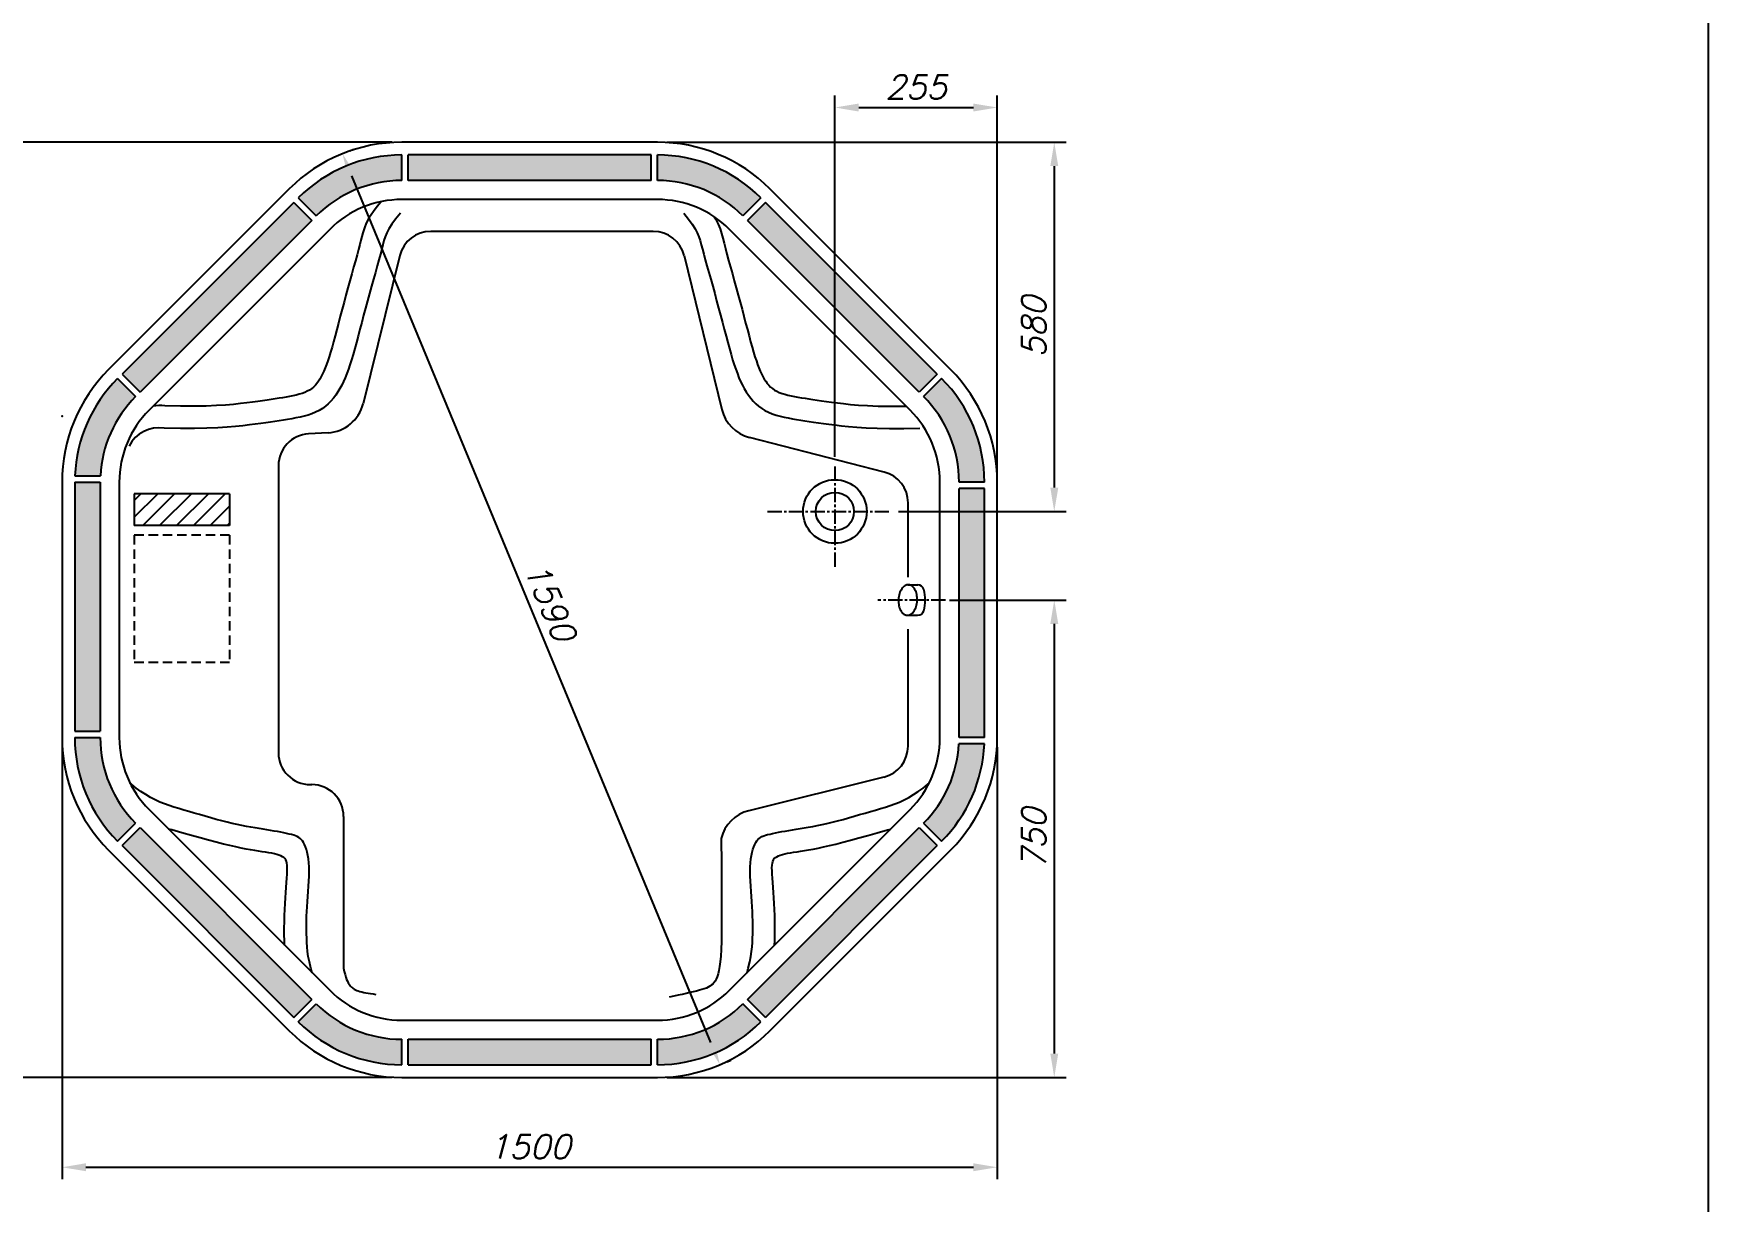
# Model space of a CAD drawing. Extents: x -6357 to -2157, y -7646 to -1706.
# Drawn here: x -4888 to -2257, y -5975 to -4140 of the extents above; entities that cross this region are included whole.
import ezdxf

# ---------------------------------------------------------------- set-up
doc = ezdxf.new("R2010")
doc.units = 0
doc.header["$LTSCALE"] = 30
doc.header["$MEASUREMENT"] = 0
doc.linetypes.add('CENTER2', pattern=[1.125, 0.75, -0.125, 0.125, -0.125])
doc.linetypes.add('DASHED', pattern=[0.75, 0.5, -0.25])
doc.layers.get('DEFPOINTS').update_dxf_attribs({"linetype": 'CONTINUOUS'})
for name, color, linetype in [('CENTRO', 1, 'CENTER2'), ('ESTREITA', 1, 'CONTINUOUS'), ('LARGA', 7, 'CONTINUOUS'), ('RAHMEN07', 5, 'CONTINUOUS'), ('TRACEJADA', 3, 'DASHED')]:
    doc.layers.add(name, color=color, linetype=linetype)
doc.styles.add('FABIO', font='romans.shx', dxfattribs={"oblique": 15})
doc.dimstyles.new('FABIO_AGUIAR', dxfattribs={"dimscale": 15, "dimtxt": 2.5, "dimasz": 2.5, "dimexe": 1.25, "dimexo": 1, "dimgap": 0.9, "dimtad": 1, "dimtxsty": 'FABIO', "dimcen": 2.5, "dimclrt": 3, "dimazin": 3, "dimtfac": 1, "dimtmove": 0, "dimatfit": 3, "dimtolj": 1, "dimtzin": 0})

# ---------------------------------------------------------------- blocks, each defined once
blk = doc.blocks.new('*D0')
at = {"layer": 'DEFPOINTS', "color": 0}
for p in [(-4309.4, -4310.9), (-4920.5, -5779.8), (-4309.4, -5779.8)]:
    blk.add_point(p, dxfattribs=at)
at = {"layer": 'ESTREITA', "color": 0}
for p, q in [((-4324.4, -4310.9), (-4939.2, -4310.9)), ((-4920.5, -4348.4), (-4920.5, -5742.3)), ((-4324.4, -5779.8), (-4939.2, -5779.8))]:
    blk.add_line(p, q, dxfattribs=at)
for points in [[(-4926.7, -4348.4), (-4914.2, -4348.4), (-4920.5, -4310.9)], [(-4926.7, -5742.3), (-4914.2, -5742.3), (-4920.5, -5779.8)]]:
    blk.add_solid(points, dxfattribs=at)
at = {"layer": 'ESTREITA', "color": 3, "insert": (-4952.7, -5045.4), "char_height": 37.5, "attachment_point": 5, "rotation": 90, "style": 'FABIO'}
blk.add_mtext('\\A1;1500', dxfattribs=at)
blk = doc.blocks.new('*D1')
at = {"layer": 'DEFPOINTS', "color": 0}
for p in [(-4843.2, -5246), (-3374.3, -5246), (-3374.3, -5920.9)]:
    blk.add_point(p, dxfattribs=at)
at = {"layer": 'ESTREITA', "color": 0}
for p, q in [((-4843.2, -5261), (-4843.2, -5939.6)), ((-3374.3, -5261), (-3374.3, -5939.6)), ((-4805.7, -5920.9), (-3411.8, -5920.9))]:
    blk.add_line(p, q, dxfattribs=at)
for points in [[(-4805.7, -5914.6), (-4805.7, -5927.1), (-4843.2, -5920.9)], [(-3411.8, -5914.6), (-3411.8, -5927.1), (-3374.3, -5920.9)]]:
    blk.add_solid(points, dxfattribs=at)
at = {"layer": 'ESTREITA', "color": 3, "insert": (-4108.8, -5888.6), "char_height": 37.5, "attachment_point": 5, "style": 'FABIO'}
blk.add_mtext('\\A1;1500', dxfattribs=at)
blk = doc.blocks.new('*D2')
at = {"layer": 'DEFPOINTS', "color": 0}
for p in [(-3374.3, -4256.3), (-3629.3, -4820.1), (-3374.3, -4844.7)]:
    blk.add_point(p, dxfattribs=at)
at = {"layer": 'ESTREITA', "color": 0}
for p, q in [((-3629.3, -4805.1), (-3629.3, -4237.6)), ((-3591.8, -4256.3), (-3411.8, -4256.3)), ((-3374.3, -4829.7), (-3374.3, -4237.6))]:
    blk.add_line(p, q, dxfattribs=at)
for points in [[(-3591.8, -4250.1), (-3591.8, -4262.6), (-3629.3, -4256.3)], [(-3411.8, -4250.1), (-3411.8, -4262.6), (-3374.3, -4256.3)]]:
    blk.add_solid(points, dxfattribs=at)
at = {"layer": 'ESTREITA', "color": 3, "insert": (-3501.8, -4224.1), "char_height": 37.5, "attachment_point": 5, "style": 'FABIO'}
blk.add_mtext('\\A1;255', dxfattribs=at)
blk = doc.blocks.new('*D3')
at = {"layer": 'DEFPOINTS', "color": 0}
for p in [(-3908.1, -4310.9), (-3544.3, -4890.9), (-3284.7, -4890.9)]:
    blk.add_point(p, dxfattribs=at)
at = {"layer": 'ESTREITA', "color": 0}
for p, q in [((-3893.1, -4310.9), (-3265.9, -4310.9)), ((-3284.7, -4348.4), (-3284.7, -4853.4)), ((-3529.3, -4890.9), (-3265.9, -4890.9))]:
    blk.add_line(p, q, dxfattribs=at)
for points in [[(-3290.9, -4348.4), (-3278.4, -4348.4), (-3284.7, -4310.9)], [(-3290.9, -4853.4), (-3278.4, -4853.4), (-3284.7, -4890.9)]]:
    blk.add_solid(points, dxfattribs=at)
at = {"layer": 'ESTREITA', "color": 3, "insert": (-3316.9, -4600.9), "char_height": 37.5, "attachment_point": 5, "rotation": 90, "style": 'FABIO'}
blk.add_mtext('\\A1;580', dxfattribs=at)
blk = doc.blocks.new('*D4')
at = {"layer": 'DEFPOINTS', "color": 0}
for p in [(-3464.3, -5030), (-3908.1, -5779.8), (-3284.7, -5779.8)]:
    blk.add_point(p, dxfattribs=at)
at = {"layer": 'ESTREITA', "color": 0}
for p, q in [((-3449.3, -5030), (-3265.9, -5030)), ((-3284.7, -5067.5), (-3284.7, -5742.3)), ((-3893.1, -5779.8), (-3265.9, -5779.8))]:
    blk.add_line(p, q, dxfattribs=at)
for points in [[(-3290.9, -5067.5), (-3278.4, -5067.5), (-3284.7, -5030)], [(-3290.9, -5742.3), (-3278.4, -5742.3), (-3284.7, -5779.8)]]:
    blk.add_solid(points, dxfattribs=at)
at = {"layer": 'ESTREITA', "color": 3, "insert": (-3316.9, -5404.9), "char_height": 37.5, "attachment_point": 5, "rotation": 90, "style": 'FABIO'}
blk.add_mtext('\\A1;750', dxfattribs=at)
blk = doc.blocks.new('*D5')
at = {"layer": 'DEFPOINTS', "color": 0}
for p in [(-4405.1, -4329.9), (-4402.6, -4328.9), (-3812.4, -5760.8)]:
    blk.add_point(p, dxfattribs=at)
at = {"layer": 'ESTREITA', "color": 0}
for p, q in [((-4391.3, -4324.2), (-4385.3, -4321.7)), ((-3824.2, -5725.1), (-4388.2, -4363.5)), ((-3798.5, -5755.1), (-3792.6, -5752.6))]:
    blk.add_line(p, q, dxfattribs=at)
for points in [[(-4382.5, -4361.1), (-4394, -4365.9), (-4402.6, -4328.9)], [(-3818.5, -5722.7), (-3830, -5727.5), (-3809.9, -5759.8)]]:
    blk.add_solid(points, dxfattribs=at)
at = {"layer": 'ESTREITA', "color": 3, "insert": (-4076.4, -5032), "char_height": 37.5, "attachment_point": 5, "rotation": 292.5, "style": 'FABIO'}
blk.add_mtext('\\A1;1590', dxfattribs=at)

msp = doc.modelspace()

# ---------------------------------------------------------------- hatches: boundary and pattern name
at = {"layer": 'ESTREITA'}
for points in [[(-4309.438, -4370.875), (-4309.438, -4330.875, 0.19891237), (-4472.072, -4398.241), (-4443.788, -4426.525, -0.19891237)], [(-3918.078, -4370.875), (-3918.078, -4330.875), (-4299.438, -4330.875), (-4299.438, -4370.875)], [(-3773.727, -4426.525), (-3745.443, -4398.241, 0.19891237), (-3908.078, -4330.875), (-3908.078, -4370.875, -0.19891237)], [(-4450.859, -4433.596), (-4479.143, -4405.312), (-4748.805, -4674.974), (-4720.521, -4703.258)], [(-3738.372, -4405.312), (-3766.656, -4433.596), (-3496.994, -4703.258), (-3468.71, -4674.974)], [(-4727.592, -4710.329), (-4755.876, -4682.045, 0.18763312), (-4823.024, -4834.679), (-4782.979, -4834.679, -0.1852625)], [(-3434.273, -4844.679), (-3394.273, -4844.679, 0.19891237), (-3461.639, -4682.045), (-3489.923, -4710.329, -0.19891237)], [(-4783.242, -4844.679), (-4823.242, -4844.679), (-4823.242, -5236.039), (-4783.242, -5236.039)], [(-3434.273, -5246.039), (-3394.273, -5246.039), (-3394.273, -4854.679), (-3434.273, -4854.679)], [(-4783.242, -5246.039), (-4823.242, -5246.039, 0.19891237), (-4755.876, -5408.674), (-4727.592, -5380.39, -0.19891237)], [(-3489.923, -5380.39), (-3461.639, -5408.674, 0.18763312), (-3394.491, -5256.039), (-3434.537, -5256.039, -0.1852625)], [(-4720.521, -5387.461), (-4748.805, -5415.745), (-4479.143, -5685.407), (-4450.859, -5657.123)], [(-3468.71, -5415.745), (-3496.994, -5387.461), (-3766.656, -5657.123), (-3738.372, -5685.407)], [(-4309.438, -5759.844), (-4309.438, -5719.844, -0.19891237), (-4443.788, -5664.194), (-4472.072, -5692.478, 0.19891237)], [(-3908.078, -5719.844), (-3908.078, -5759.844, 0.19891237), (-3745.443, -5692.478), (-3773.727, -5664.194, -0.19891237)], [(-3918.078, -5759.844), (-3918.078, -5719.844), (-4299.438, -5719.844), (-4299.438, -5759.844)]]:
    msp.add_hatch(color=15, dxfattribs=at).paths.add_polyline_path(points)
h = msp.add_hatch(dxfattribs=at)
h.set_pattern_fill('ANSI31', color=256, scale=150, style=0)
h.set_pattern_definition([(45, (4299.684, -1359.307), (-13.258252, 13.258252), [])])
h.paths.add_polyline_path([(-4579.954, -4912.956), (-4579.954, -4862.956), (-4729.954, -4862.956), (-4729.954, -4912.956)])

# ---------------------------------------------------------------- linework, layer by layer
at = {"layer": 'CENTRO'}
for p, q in [((-3629.273, -4820.067), (-3629.273, -4977.753)), ((-3735.296, -4890.875), (-3544.288, -4890.875)), ((-3455.605, -5030.007), (-3561.829, -5030.007))]:
    msp.add_line(p, q, dxfattribs=at)
at = {"layer": 'LARGA'}
for p, q in [((-3908.078, -4310.875), (-4309.438, -4310.875)), ((-4309.438, -4370.875), (-4309.438, -4330.875)), ((-4299.438, -4370.875), (-4299.438, -4330.875)), ((-3918.078, -4330.875), (-4299.438, -4330.875)), ((-3918.078, -4370.875), (-3918.078, -4330.875)), ((-3908.078, -4370.875), (-3908.078, -4330.875)), ((-4486.214, -4384.098), (-4770.019, -4667.903)), ((-3918.078, -4370.875), (-4299.438, -4370.875)), ((-3447.497, -4667.903), (-3731.301, -4384.098)), ((-4479.143, -4405.312), (-4748.805, -4674.974)), ((-4479.143, -4405.312), (-4450.859, -4433.596)), ((-4472.072, -4398.241), (-4443.788, -4426.525)), ((-3908.078, -4400.875), (-4309.438, -4400.875)), ((-3745.443, -4398.241), (-3773.727, -4426.525)), ((-3738.372, -4405.312), (-3766.656, -4433.596)), ((-3468.71, -4674.974), (-3738.372, -4405.312)), ((-4450.859, -4433.596), (-4720.521, -4703.258)), ((-3496.994, -4703.258), (-3766.656, -4433.596)), ((-4422.575, -4447.738), (-4706.379, -4731.542)), ((-3914.482, -4450.875), (-4264.119, -4450.875)), ((-3511.136, -4731.542), (-3794.941, -4447.738)), ((-3511.136, -4731.542), (-3794.941, -4447.738)), ((-4312.652, -4488.855), (-4370.31, -4721.666)), ((-3865.911, -4489.007), (-3806.876, -4730.606)), ((-4755.876, -4682.045), (-4727.592, -4710.329)), ((-4748.805, -4674.974), (-4720.521, -4703.258)), ((-3468.71, -4674.974), (-3496.994, -4703.258)), ((-3461.639, -4682.045), (-3489.923, -4710.329)), ((-4425.13, -4767.144), (-4456.092, -4768.912)), ((-3551.832, -4828.864), (-3763.521, -4774.477)), ((-4823.024, -4834.679), (-4782.979, -4834.679)), ((-4503.242, -4818.831), (-4503.242, -5269.817)), ((-4843.242, -4844.679), (-4843.242, -5246.039)), ((-4823.242, -4844.679), (-4783.242, -4844.679)), ((-4823.242, -4844.679), (-4823.242, -5236.039)), ((-4783.242, -4844.679), (-4783.242, -5236.039)), ((-4753.242, -4844.679), (-4753.242, -5246.039)), ((-4729.954, -4862.956), (-4729.954, -4912.956)), ((-4579.954, -4862.956), (-4729.954, -4862.956)), ((-4579.954, -4862.956), (-4579.954, -4912.956)), ((-3464.273, -5246.039), (-3464.273, -4844.679)), ((-3394.273, -4844.679), (-3434.273, -4844.679)), ((-3394.273, -4854.679), (-3434.273, -4854.679)), ((-3434.273, -5246.039), (-3434.273, -4854.679)), ((-3394.273, -5246.039), (-3394.273, -4854.679)), ((-3374.273, -5246.039), (-3374.273, -4844.679)), ((-3514.273, -4993.998), (-3514.273, -4877.291)), ((-4579.954, -4912.956), (-4729.954, -4912.956)), ((-3514.751, -5006.017), (-3499.217, -5006.017)), ((-3514.851, -5053.939), (-3499.283, -5053.939)), ((-3514.273, -5259.4), (-3514.273, -5075.682)), ((-4823.242, -5236.039), (-4783.242, -5236.039)), ((-4823.242, -5246.039), (-4783.242, -5246.039)), ((-3394.491, -5256.039), (-3434.537, -5256.039)), ((-3394.273, -5246.039), (-3434.273, -5246.039)), ((-3552.183, -5307.916), (-3764.36, -5360.792)), ((-4453.242, -5319.817), (-4450.955, -5319.817)), ((-4706.379, -5359.176), (-4422.575, -5642.981)), ((-3794.941, -5642.981), (-3511.136, -5359.176)), ((-4755.876, -5408.674), (-4727.592, -5380.39)), ((-4748.805, -5415.745), (-4720.521, -5387.461)), ((-4720.521, -5387.461), (-4450.859, -5657.123)), ((-4400.955, -5369.817), (-4400.955, -5575.346)), ((-3766.656, -5657.123), (-3496.994, -5387.461)), ((-3496.994, -5387.461), (-3468.71, -5415.745)), ((-3489.923, -5380.39), (-3461.639, -5408.674)), ((-4748.805, -5415.745), (-4479.143, -5685.407)), ((-3738.372, -5685.407), (-3468.71, -5415.745)), ((-4770.019, -5422.816), (-4486.214, -5706.62)), ((-3731.301, -5706.62), (-3447.497, -5422.816)), ((-4400.955, -5575.346), (-4400.955, -5608.009)), ((-4479.143, -5685.407), (-4450.859, -5657.123)), ((-4472.072, -5692.478), (-4443.788, -5664.194)), ((-3745.443, -5692.478), (-3773.727, -5664.194)), ((-3738.372, -5685.407), (-3766.656, -5657.123)), ((-4309.438, -5689.844), (-3908.078, -5689.844)), ((-4309.438, -5759.844), (-4309.438, -5719.844)), ((-4299.438, -5759.844), (-4299.438, -5719.844)), ((-4299.438, -5719.844), (-3918.078, -5719.844)), ((-3918.078, -5759.844), (-3918.078, -5719.844)), ((-3908.078, -5759.844), (-3908.078, -5719.844)), ((-4299.438, -5759.844), (-3918.078, -5759.844)), ((-4309.438, -5779.844), (-3908.078, -5779.844))]:
    msp.add_line(p, q, dxfattribs=at)
for points in [[(-4341.988, -4404.221), (-4345.364, -4408.411), (-4349.81, -4414.109), (-4353.999, -4419.714), (-4357.804, -4425.122), (-4361.102, -4430.226), (-4363.808, -4434.968), (-4366.003, -4439.477), (-4367.812, -4443.928), (-4369.357, -4448.497), (-4370.761, -4453.36), (-4372.148, -4458.692), (-4373.64, -4464.669), (-4375.361, -4471.466), (-4377.405, -4479.21), (-4379.749, -4487.825), (-4382.343, -4497.188), (-4385.134, -4507.173), (-4388.072, -4517.656), (-4391.105, -4528.513), (-4394.182, -4539.619), (-4397.252, -4550.849), (-4400.271, -4562.085), (-4403.223, -4573.225), (-4406.103, -4584.174), (-4408.901, -4594.838), (-4411.612, -4605.121), (-4414.227, -4614.928), (-4416.74, -4624.164), (-4419.143, -4632.733), (-4421.434, -4640.566), (-4423.629, -4647.695), (-4425.751, -4654.18), (-4427.821, -4660.079), (-4429.863, -4665.451), (-4431.897, -4670.354), (-4433.945, -4674.846), (-4436.031, -4678.988), (-4438.177, -4682.827), (-4440.418, -4686.381), (-4442.792, -4689.656), (-4445.334, -4692.661), (-4448.082, -4695.402), (-4451.071, -4697.886), (-4454.339, -4700.121), (-4457.921, -4702.115), (-4461.845, -4703.878), (-4466.092, -4705.436), (-4470.631, -4706.818), (-4475.434, -4708.053), (-4480.472, -4709.171), (-4485.715, -4710.202), (-4491.134, -4711.173), (-4496.7, -4712.116), (-4502.402, -4713.055), (-4508.31, -4714.001), (-4514.511, -4714.962), (-4521.093, -4715.944), (-4528.144, -4716.957), (-4535.752, -4718.005), (-4544.005, -4719.098), (-4552.991, -4720.242), (-4562.837, -4721.43), (-4573.824, -4722.6), (-4586.275, -4723.674), (-4600.508, -4724.574), (-4616.847, -4725.224), (-4635.61, -4725.546), (-4657.12, -4725.463), (-4681.697, -4724.898)], [(-4311.599, -4422.222), (-4319.269, -4431.665), (-4325.204, -4439.766), (-4329.703, -4446.856), (-4333.064, -4453.272), (-4335.586, -4459.346), (-4337.568, -4465.412), (-4339.308, -4471.804), (-4341.105, -4478.856), (-4343.199, -4486.826), (-4345.596, -4495.663), (-4348.245, -4505.244), (-4351.092, -4515.442), (-4354.086, -4526.131), (-4357.174, -4537.187), (-4360.305, -4548.485), (-4363.425, -4559.897), (-4366.492, -4571.308), (-4369.494, -4582.626), (-4372.43, -4593.772), (-4375.297, -4604.663), (-4378.093, -4615.218), (-4380.817, -4625.355), (-4383.465, -4634.993), (-4386.037, -4644.05), (-4388.536, -4652.468), (-4390.991, -4660.283), (-4393.437, -4667.555), (-4395.911, -4674.345), (-4398.448, -4680.711), (-4401.082, -4686.714), (-4403.851, -4692.413), (-4406.788, -4697.869), (-4409.927, -4703.126), (-4413.291, -4708.17), (-4416.9, -4712.97), (-4420.774, -4717.496), (-4424.933, -4721.718), (-4429.397, -4725.608), (-4434.188, -4729.133), (-4439.324, -4732.265), (-4444.814, -4734.987), (-4450.616, -4737.334), (-4456.675, -4739.356), (-4462.939, -4741.1), (-4469.352, -4742.615), (-4475.861, -4743.95), (-4482.412, -4745.154), (-4488.95, -4746.275), (-4495.45, -4747.357), (-4502.002, -4748.416), (-4508.723, -4749.467), (-4515.732, -4750.52), (-4523.146, -4751.588), (-4531.084, -4752.683), (-4539.663, -4753.818), (-4549.001, -4755.005), (-4559.252, -4756.241), (-4570.704, -4757.459), (-4583.681, -4758.58), (-4598.509, -4759.522), (-4615.512, -4760.204), (-4635.013, -4760.545), (-4657.337, -4760.464), (-4682.808, -4759.88)], [(-3866.789, -4422.222), (-3859.119, -4431.665), (-3853.184, -4439.766), (-3848.685, -4446.856), (-3845.324, -4453.272), (-3842.802, -4459.346), (-3840.82, -4465.412), (-3839.08, -4471.804), (-3837.283, -4478.856), (-3835.189, -4486.826), (-3832.792, -4495.663), (-3830.143, -4505.244), (-3827.296, -4515.442), (-3824.302, -4526.131), (-3821.214, -4537.187), (-3818.083, -4548.485), (-3814.963, -4559.897), (-3811.896, -4571.308), (-3808.894, -4582.626), (-3805.958, -4593.772), (-3803.091, -4604.663), (-3800.295, -4615.218), (-3797.571, -4625.355), (-3794.922, -4634.993), (-3792.351, -4644.05), (-3789.852, -4652.468), (-3787.397, -4660.283), (-3784.951, -4667.555), (-3782.477, -4674.345), (-3779.94, -4680.711), (-3777.306, -4686.714), (-3774.537, -4692.413), (-3771.6, -4697.869), (-3768.461, -4703.126), (-3765.097, -4708.17), (-3761.488, -4712.97), (-3757.614, -4717.496), (-3753.455, -4721.718), (-3748.99, -4725.608), (-3744.2, -4729.133), (-3739.064, -4732.265), (-3733.574, -4734.987), (-3727.772, -4737.334), (-3721.713, -4739.356), (-3715.449, -4741.1), (-3709.036, -4742.615), (-3702.527, -4743.95), (-3695.976, -4745.154), (-3689.438, -4746.275), (-3682.937, -4747.357), (-3676.386, -4748.416), (-3669.665, -4749.467), (-3662.656, -4750.52), (-3655.242, -4751.588), (-3647.304, -4752.683), (-3638.725, -4753.818), (-3629.387, -4755.005), (-3619.136, -4756.241), (-3607.684, -4757.459), (-3594.706, -4758.58), (-3579.878, -4759.522), (-3562.876, -4760.204), (-3543.375, -4760.545), (-3521.051, -4760.464), (-3495.58, -4759.88)], [(-3818.992, -4427.97), (-3816.865, -4431.346), (-3812.619, -4439.478), (-3809.508, -4446.983), (-3807.167, -4454.215), (-3805.233, -4461.528), (-3803.339, -4469.279), (-3801.192, -4477.744), (-3798.771, -4486.903), (-3796.122, -4496.654), (-3793.293, -4506.9), (-3790.332, -4517.541), (-3787.288, -4528.479), (-3784.206, -4539.615), (-3781.136, -4550.849), (-3778.117, -4562.085), (-3775.165, -4573.225), (-3772.285, -4584.174), (-3769.487, -4594.838), (-3766.776, -4605.121), (-3764.16, -4614.928), (-3761.648, -4624.164), (-3759.245, -4632.733), (-3756.954, -4640.566), (-3754.759, -4647.695), (-3752.637, -4654.18), (-3750.567, -4660.079), (-3748.525, -4665.451), (-3746.491, -4670.354), (-3744.443, -4674.846), (-3742.357, -4678.988), (-3740.211, -4682.827), (-3737.969, -4686.381), (-3735.596, -4689.656), (-3733.054, -4692.661), (-3730.306, -4695.402), (-3727.317, -4697.886), (-3724.049, -4700.121), (-3720.466, -4702.115), (-3716.543, -4703.878), (-3712.296, -4705.436), (-3707.757, -4706.818), (-3702.954, -4708.053), (-3697.916, -4709.171), (-3692.673, -4710.202), (-3687.254, -4711.173), (-3681.688, -4712.116), (-3675.986, -4713.055), (-3670.078, -4714.001), (-3663.877, -4714.962), (-3657.295, -4715.944), (-3650.244, -4716.957), (-3642.636, -4718.005), (-3634.383, -4719.098), (-3625.397, -4720.242), (-3615.551, -4721.43), (-3604.564, -4722.6), (-3592.113, -4723.674), (-3577.879, -4724.574), (-3561.541, -4725.224), (-3542.777, -4725.546), (-3521.268, -4725.463), (-3517.307, -4725.372)], [(-4450.255, -5615.301), (-4452.295, -5608.354), (-4454.716, -5598.46), (-4456.391, -5589.739), (-4457.484, -5581.912), (-4458.16, -5574.701), (-4458.583, -5567.828), (-4458.891, -5561.053), (-4459.106, -5554.292), (-4459.227, -5547.501), (-4459.248, -5540.638), (-4459.167, -5533.657), (-4458.979, -5526.515), (-4458.682, -5519.168), (-4458.271, -5511.572), (-4457.752, -5503.708), (-4457.166, -5495.653), (-4456.567, -5487.51), (-4456.003, -5479.382), (-4455.528, -5471.371), (-4455.192, -5463.579), (-4455.047, -5456.11), (-4455.143, -5449.066), (-4455.52, -5442.531), (-4456.16, -5436.516), (-4457.034, -5431.014), (-4458.114, -5426.017), (-4459.37, -5421.518), (-4460.773, -5417.51), (-4462.292, -5413.986), (-4463.9, -5410.937), (-4465.578, -5408.349), (-4467.359, -5406.171), (-4469.287, -5404.345), (-4471.405, -5402.811), (-4473.758, -5401.512), (-4476.389, -5400.389), (-4479.343, -5399.383), (-4482.664, -5398.436), (-4486.382, -5397.498), (-4490.482, -5396.561), (-4494.933, -5395.623), (-4499.707, -5394.686), (-4504.774, -5393.748), (-4510.105, -5392.81), (-4515.671, -5391.873), (-4521.442, -5390.935), (-4527.397, -5389.993), (-4533.55, -5389.021), (-4539.923, -5387.99), (-4546.538, -5386.872), (-4553.417, -5385.637), (-4560.582, -5384.255), (-4568.054, -5382.697), (-4575.857, -5380.934), (-4583.994, -5378.949), (-4592.402, -5376.774), (-4601.001, -5374.452), (-4609.709, -5372.027), (-4618.448, -5369.544), (-4627.134, -5367.046), (-4635.689, -5364.577), (-4644.031, -5362.182), (-4652.102, -5359.883), (-4659.927, -5357.616), (-4667.554, -5355.299), (-4675.031, -5352.845), (-4682.405, -5350.172), (-4689.724, -5347.195), (-4697.036, -5343.83), (-4704.388, -5339.992), (-4711.813, -5335.612), (-4719.285, -5330.677), (-4726.761, -5325.188), (-4734.201, -5319.147), (-4736.683, -5316.924)], [(-3767.261, -5615.301), (-3765.221, -5608.354), (-3762.799, -5598.46), (-3761.124, -5589.739), (-3760.031, -5581.912), (-3759.355, -5574.701), (-3758.932, -5567.828), (-3758.625, -5561.053), (-3758.409, -5554.292), (-3758.289, -5547.501), (-3758.267, -5540.638), (-3758.349, -5533.657), (-3758.536, -5526.515), (-3758.834, -5519.168), (-3759.245, -5511.572), (-3759.764, -5503.708), (-3760.349, -5495.653), (-3760.949, -5487.51), (-3761.512, -5479.382), (-3761.987, -5471.371), (-3762.323, -5463.579), (-3762.469, -5456.11), (-3762.372, -5449.066), (-3761.996, -5442.531), (-3761.356, -5436.516), (-3760.481, -5431.014), (-3759.401, -5426.017), (-3758.145, -5421.518), (-3756.743, -5417.51), (-3755.223, -5413.986), (-3753.616, -5410.937), (-3751.937, -5408.349), (-3750.156, -5406.171), (-3748.228, -5404.345), (-3746.11, -5402.811), (-3743.757, -5401.512), (-3741.126, -5400.389), (-3738.172, -5399.383), (-3734.852, -5398.436), (-3731.133, -5397.498), (-3727.034, -5396.561), (-3722.582, -5395.623), (-3717.808, -5394.686), (-3712.741, -5393.748), (-3707.41, -5392.81), (-3701.844, -5391.873), (-3696.074, -5390.935), (-3690.118, -5389.993), (-3683.965, -5389.021), (-3677.592, -5387.99), (-3670.977, -5386.872), (-3664.098, -5385.637), (-3656.934, -5384.255), (-3649.461, -5382.697), (-3641.659, -5380.934), (-3633.522, -5378.949), (-3625.114, -5376.774), (-3616.515, -5374.452), (-3607.806, -5372.027), (-3599.068, -5369.544), (-3590.381, -5367.046), (-3581.826, -5364.577), (-3573.484, -5362.182), (-3565.414, -5359.883), (-3557.589, -5357.616), (-3549.962, -5355.299), (-3542.485, -5352.845), (-3535.111, -5350.172), (-3527.791, -5347.195), (-3520.48, -5343.83), (-3513.127, -5339.992), (-3505.702, -5335.612), (-3498.231, -5330.677), (-3490.754, -5325.188), (-3483.314, -5319.147), (-3480.833, -5316.924)], [(-4493.539, -5572.016), (-4493.828, -5565.076), (-4494.053, -5555.033), (-4494.102, -5545.031), (-4493.992, -5535.128), (-4493.739, -5525.387), (-4493.361, -5515.867), (-4492.878, -5506.629), (-4492.322, -5497.738), (-4491.729, -5489.256), (-4491.136, -5481.248), (-4490.579, -5473.779), (-4490.094, -5466.911), (-4489.717, -5460.709), (-4489.485, -5455.237), (-4489.432, -5450.535), (-4489.593, -5446.546), (-4490, -5443.188), (-4490.686, -5440.381), (-4491.685, -5438.044), (-4493.029, -5436.094), (-4494.752, -5434.452), (-4496.886, -5433.037), (-4499.456, -5431.776), (-4502.457, -5430.638), (-4505.876, -5429.602), (-4509.697, -5428.646), (-4513.909, -5427.749), (-4518.496, -5426.889), (-4523.446, -5426.045), (-4528.745, -5425.194), (-4534.394, -5424.311), (-4540.456, -5423.351), (-4547.008, -5422.265), (-4554.127, -5421.004), (-4561.891, -5419.52), (-4570.378, -5417.763), (-4579.664, -5415.684), (-4589.828, -5413.234), (-4600.932, -5410.378), (-4612.987, -5407.14), (-4625.989, -5403.555), (-4639.932, -5399.661), (-4654.813, -5395.494), (-4670.627, -5391.092), (-4675.917, -5389.639)], [(-3723.976, -5572.016), (-3723.687, -5565.076), (-3723.463, -5555.033), (-3723.414, -5545.031), (-3723.524, -5535.128), (-3723.776, -5525.387), (-3724.154, -5515.867), (-3724.637, -5506.629), (-3725.194, -5497.738), (-3725.786, -5489.256), (-3726.379, -5481.248), (-3726.936, -5473.779), (-3727.421, -5466.911), (-3727.798, -5460.709), (-3728.031, -5455.237), (-3728.083, -5450.535), (-3727.923, -5446.546), (-3727.516, -5443.188), (-3726.829, -5440.381), (-3725.83, -5438.044), (-3724.486, -5436.094), (-3722.763, -5434.452), (-3720.63, -5433.037), (-3718.059, -5431.776), (-3715.058, -5430.638), (-3711.64, -5429.602), (-3707.818, -5428.646), (-3703.607, -5427.749), (-3699.019, -5426.889), (-3694.069, -5426.045), (-3688.771, -5425.194), (-3683.121, -5424.311), (-3677.06, -5423.351), (-3670.508, -5422.265), (-3663.388, -5421.004), (-3655.624, -5419.52), (-3647.138, -5417.763), (-3637.851, -5415.684), (-3627.688, -5413.234), (-3616.583, -5410.378), (-3604.528, -5407.14), (-3591.527, -5403.555), (-3577.584, -5399.661), (-3562.703, -5395.494), (-3546.888, -5391.092), (-3541.599, -5389.639)], [(-3808.031, -5404.348), (-3807.622, -5445.07), (-3807.337, -5479.327), (-3807.184, -5507.831), (-3807.17, -5531.298), (-3807.304, -5550.442), (-3807.591, -5565.977), (-3808.039, -5578.618), (-3808.656, -5589.08), (-3809.446, -5597.981), (-3810.405, -5605.557), (-3811.525, -5611.945), (-3812.799, -5617.286), (-3814.22, -5621.719), (-3815.78, -5625.383), (-3817.472, -5628.417), (-3819.289, -5630.96), (-3821.232, -5633.136), (-3823.339, -5635.013), (-3825.66, -5636.64), (-3828.24, -5638.07), (-3831.129, -5639.353), (-3834.373, -5640.541), (-3838.02, -5641.685), (-3842.118, -5642.836), (-3846.699, -5644.036), (-3851.739, -5645.287), (-3857.197, -5646.583), (-3863.031, -5647.914), (-3869.204, -5649.276), (-3875.673, -5650.659), (-3882.398, -5652.057), (-3889.34, -5653.462)], [(-4400.955, -5608.009), (-4399.831, -5613.595), (-4398.662, -5618.357), (-4397.455, -5622.388), (-4396.219, -5625.78), (-4394.961, -5628.627), (-4393.69, -5631.02), (-4392.413, -5633.053), (-4391.14, -5634.818), (-4389.87, -5636.395), (-4388.57, -5637.815), (-4387.203, -5639.094), (-4385.727, -5640.249), (-4384.104, -5641.298), (-4382.293, -5642.257), (-4380.255, -5643.143), (-4377.951, -5643.974), (-4375.35, -5644.764), (-4372.465, -5645.517), (-4369.317, -5646.233), (-4365.929, -5646.912), (-4362.322, -5647.556), (-4358.517, -5648.165), (-4354.538, -5648.74), (-4350.406, -5649.282)]]:
    msp.add_lwpolyline(points, dxfattribs=at)
msp.add_lwpolyline([(-3513.499, -5005.995, 0.14959752), (-3518.778, -5007.33, 0.10706678), (-3524.243, -5012.504, 0.07548782), (-3527.714, -5019.711, 0.06227772), (-3529.387, -5029.244, 0.06227772), (-3528.661, -5038.895, 0.07548782), (-3525.917, -5046.409, 0.10706678), (-3520.987, -5052.096, 0.14959752), (-3515.865, -5053.944, 0.14959752), (-3510.587, -5052.61, 0.10706678), (-3505.121, -5047.435, 0.07548782), (-3501.65, -5040.228, 0.06227772), (-3499.978, -5030.695, 0.06227772), (-3500.704, -5021.044, 0.07548782), (-3503.448, -5013.53, 0.10706678), (-3508.378, -5007.843, 0.14959752)], format="xyb", close=True, dxfattribs=at)
for radius in [50, 30]:
    msp.add_circle((-3629.273, -4890.875), radius, dxfattribs=at)
for centre, radius, start, end in [((-4309.438, -4560.875), 250, 90, 135), ((-3908.078, -4560.875), 250, 45, 90), ((-4309.438, -4560.875), 230, 90, 135), ((-3908.078, -4560.875), 230, 45, 90), ((-4309.438, -4560.875), 190, 90, 135), ((-3908.078, -4560.875), 190, 45, 90), ((-4309.438, -4560.875), 160, 90, 135), ((-3908.078, -4560.875), 160, 45, 90), ((-4264.119, -4500.875), 50, 90, 166.089947), ((-3914.482, -4500.875), 50, 13.731124, 90), ((-4593.242, -4844.679), 250, 135, 180), ((-4593.242, -4844.679), 230, 135, 177.508094), ((-3624.273, -4844.679), 230, 0, 45), ((-3624.273, -4844.679), 250, 0, 45), ((-4593.242, -4844.679), 190, 135, 176.983039), ((-4593.242, -4844.679), 160, 135, 180), ((-4593.242, -4844.679), 160, 135, 180), ((-4689.456, -4777.49), 53.162, 81.607704, 101.746028), ((-4428.551, -4707.242), 60, 273.268259, 346.089947), ((-3748.591, -4716.364), 60, 193.731124, 255.591312), ((-3624.273, -4844.679), 160, 0, 45), ((-3624.273, -4844.679), 190, 0, 45), ((-4690.567, -4812.473), 53.162, 81.607704, 152.894084), ((-4453.242, -4818.831), 50, 93.268259, 180), ((-3564.273, -4877.291), 50, 0, 75.591312), ((-3499.217, -5016.017), 10, 15.940005, 90), ((-3547.691, -5029.862), 60.413, 343.78607, 15.940005), ((-3499.283, -5043.939), 10, 270, 343.78607), ((-4593.242, -5246.039), 250, 180, 225), ((-4593.242, -5246.039), 230, 180, 225), ((-4593.242, -5246.039), 190, 180, 225), ((-4593.242, -5246.039), 160, 180, 225), ((-3564.273, -5259.4), 50, 283.993578, 360), ((-3624.273, -5246.039), 160, 315, 0), ((-3624.273, -5246.039), 190, 315, 356.983039), ((-3624.273, -5246.039), 230, 315, 357.508094), ((-3624.273, -5246.039), 250, 315, 0), ((-4453.242, -5269.817), 50, 180, 270), ((-4450.955, -5369.817), 50, 0, 90), ((-3749.851, -5419.012), 60, 103.993578, 165.853766), ((-4309.438, -5529.844), 160, 225, 270), ((-3908.078, -5529.844), 160, 270, 315), ((-4309.438, -5529.844), 190, 225, 270), ((-3908.078, -5529.844), 190, 270, 315), ((-4309.438, -5529.844), 250, 225, 270), ((-4309.438, -5529.844), 230, 225, 270), ((-3908.078, -5529.844), 230, 270, 315), ((-3908.078, -5529.844), 250, 270, 315)]:
    msp.add_arc(centre, radius, start, end, dxfattribs=at)
msp.add_point((-4843.242, -4741.126), dxfattribs=at)
at = {"layer": 'RAHMEN07'}
msp.add_line((-2257.073, -6545.746), (-2257.073, -1805.746), dxfattribs=at)
at = {"layer": 'TRACEJADA', "linetype": 'DASHED'}
for p, q in [((-4579.954, -4927.956), (-4729.954, -4927.956)), ((-4729.954, -4927.956), (-4729.954, -5127.956)), ((-4579.954, -4927.956), (-4579.954, -5127.956)), ((-4579.954, -5127.956), (-4729.954, -5127.956))]:
    msp.add_line(p, q, dxfattribs=at)

# ---------------------------------------------------------------- dimensions: what is measured, and where the dimension line sits
at = {"layer": 'ESTREITA'}
dim = msp.add_linear_dim(base=(-3374.273, -4256.332), p1=(-3629.273, -4820.067), p2=(-3374.273, -4844.679), dimstyle='FABIO_AGUIAR', dxfattribs=at)
dim.commit()
dim.dimension.update_dxf_attribs({"geometry": '*D2', "text_midpoint": (-3501.773, -4224.082)})
for base, p1, p2, text, picture, middle in [((-4920.484, -5779.844), (-4309.438, -4310.875), (-4309.438, -5779.844), '1500', '*D0', (-4952.734, -5045.359)), ((-3284.689, -5779.844), (-3464.273, -5030.007), (-3908.078, -5779.844), '750', '*D4', (-3316.939, -5404.925))]:
    dim = msp.add_linear_dim(base=base, p1=p1, p2=p2, angle=90, text=text, dimstyle='FABIO_AGUIAR', dxfattribs=at)
    dim.commit()
    dim.dimension.update_dxf_attribs({"geometry": picture, "text_midpoint": middle})
dim = msp.add_linear_dim(base=(-3284.689, -4890.875), p1=(-3908.078, -4310.875), p2=(-3544.288, -4890.875), angle=90, dimstyle='FABIO_AGUIAR', dxfattribs=at)
dim.commit()
dim.dimension.update_dxf_attribs({"geometry": '*D3', "text_midpoint": (-3316.939, -4600.875)})
dim = msp.add_aligned_dim(p1=(-3812.407, -5760.813), p2=(-4405.109, -4329.905), distance=-2.72, text='1590', dimstyle='FABIO_AGUIAR', dxfattribs=at)
dim.commit()
dim.dimension.update_dxf_attribs({"geometry": '*D5', "text_midpoint": (-4076.45, -5031.977)})
dim = msp.add_linear_dim(base=(-3374.273, -5920.858), p1=(-4843.242, -5246.039), p2=(-3374.273, -5246.039), text='1500', dimstyle='FABIO_AGUIAR', dxfattribs=at)
dim.commit()
dim.dimension.update_dxf_attribs({"geometry": '*D1', "text_midpoint": (-4108.758, -5888.608)})

doc.saveas('drawing.dxf')
